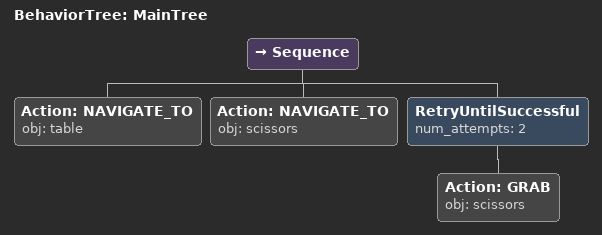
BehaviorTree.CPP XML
<root main_tree_to_execute="MainTree">
  <BehaviorTree ID="MainTree">
    <Sequence>
      <!-- Navigate to table -->
      <Action ID="NAVIGATE_TO" obj="table" />
      <!-- Navigate to scissors -->
      <Action ID="NAVIGATE_TO" obj="scissors" />
      <!-- Retry GRASP scissors up to 2 attempts -->
      <RetryUntilSuccessful num_attempts="2">
        <!-- Grasp scissors -->
        <Action ID="GRAB" obj="scissors" />
      </RetryUntilSuccessful>
    </Sequence>
  </BehaviorTree>
</root>
